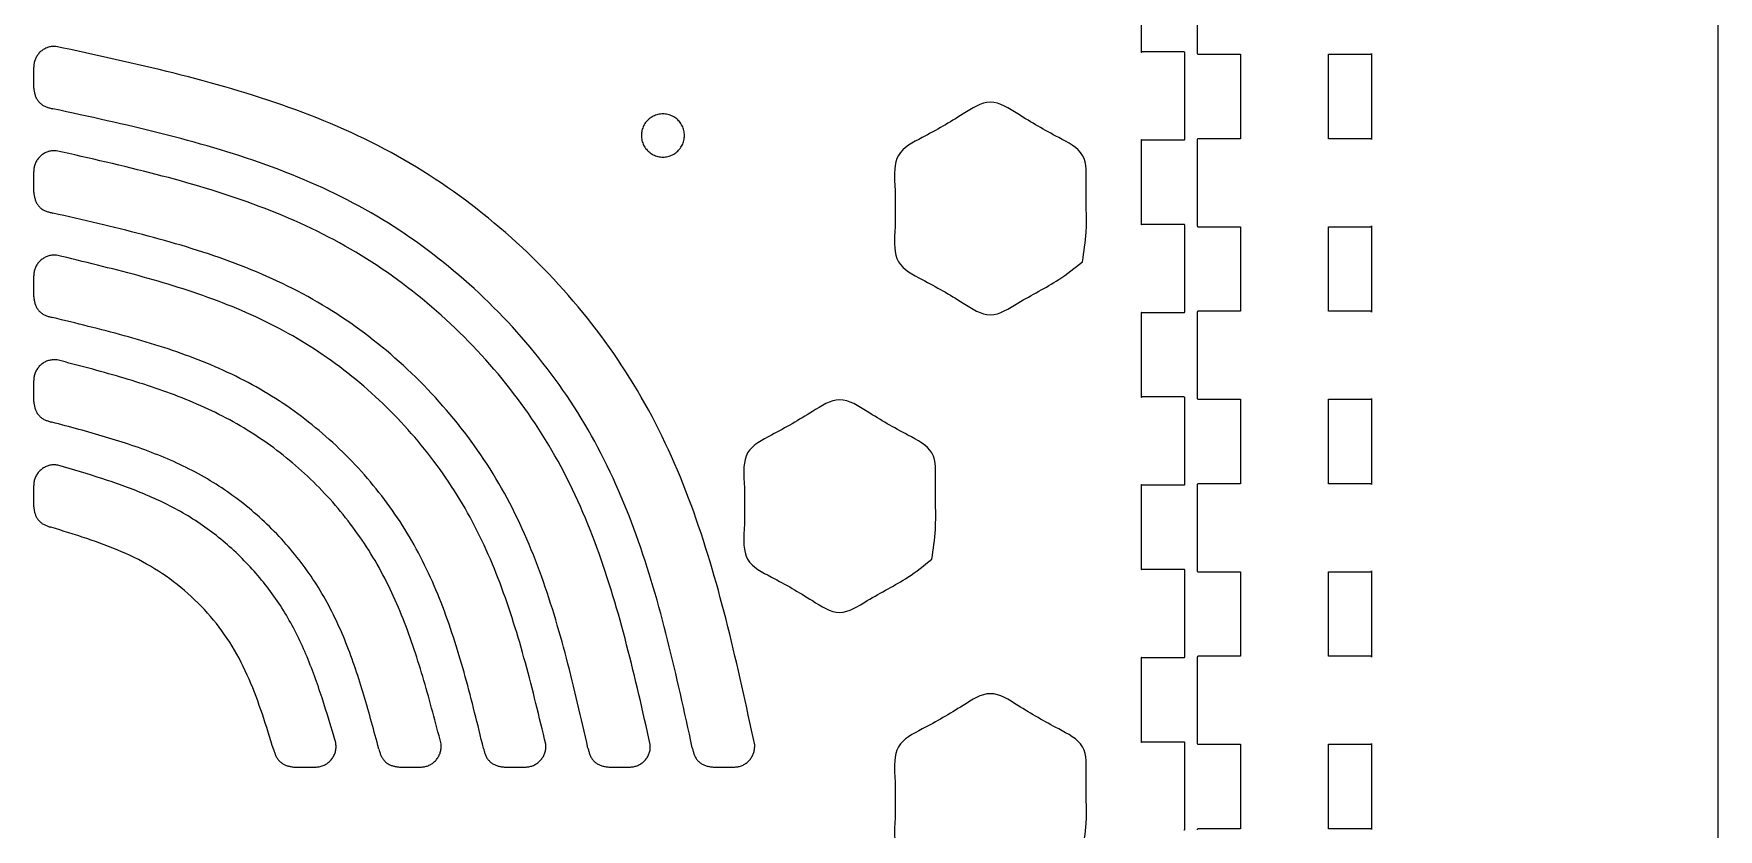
# Model space of a CAD drawing. Extents: x 10 to 568, y 23 to 1008.
# Drawn here: x 156.8 to 352, y 147.8 to 240 of the extents above; entities that cross this region are included whole.
import ezdxf

# ---------------------------------------------------------------- set-up
doc = ezdxf.new("R2010")
doc.units = 0
doc.layers.add('GEOMETRY', color=7, linetype='CONTINUOUS', lineweight=13)

msp = doc.modelspace()

# ---------------------------------------------------------------- linework, layer by layer
at = {"layer": 'GEOMETRY', "color": 7}
for points in [[(311.83937, 37.72765), (311.83937, 22.72339), (352.024, 22.72339), (352.024, 482.90769), (311.83937, 482.90769)], [(290.1, 237.9), (285.2, 237.9), (285.2, 247.7), (290.1, 247.7)], [(291.64157, 247.73737), (291.64157, 237.73747)], [(290.2, 227.8), (290.2, 237.8)], [(291.74182, 237.63777), (296.64177, 237.63777), (296.64177, 227.83787), (291.74182, 227.83787)], [(311.74167, 227.83744), (306.84172, 227.83744), (306.84172, 237.63734), (311.74167, 237.63734)], [(311.83937, 237.72678), (311.83937, 227.74754)], [(290.1, 217.9), (285.2, 217.9), (285.2, 227.7), (290.1, 227.7)], [(291.64157, 227.73761), (291.64157, 217.73769)], [(290.2, 207.8), (290.2, 217.8)], [(291.74182, 217.63744), (296.64177, 217.63744), (296.64177, 207.83753), (291.74182, 207.83753)], [(311.74167, 207.83714), (306.84172, 207.83714), (306.84172, 217.63705), (311.74167, 217.63705)], [(311.83937, 217.72698), (311.83937, 207.74774)], [(290.1, 197.9), (285.2, 197.9), (285.2, 207.7), (290.1, 207.7)], [(291.64157, 207.73783), (291.64157, 197.7374)], [(290.2, 187.8), (290.2, 197.8)], [(291.74182, 197.6377), (296.64177, 197.6377), (296.64177, 187.83778), (291.74182, 187.83778)], [(311.74167, 187.83731), (306.84172, 187.83731), (306.84172, 197.63723), (311.74167, 197.63723)], [(311.83937, 197.72665), (311.83937, 187.74741)], [(290.1, 177.9), (285.2, 177.9), (285.2, 187.7), (290.1, 187.7)], [(291.64157, 187.73753), (291.64157, 177.73762)], [(290.2, 167.8), (290.2, 177.8)], [(311.83937, 177.72682), (311.83937, 167.74758)], [(291.74182, 177.63792), (296.64177, 177.63792), (296.64177, 167.83749), (291.74182, 167.83749)], [(311.74167, 167.83698), (306.84172, 167.83698), (306.84172, 177.63741), (311.74167, 177.63741)], [(290.1, 157.9), (285.2, 157.9), (285.2, 167.7), (290.1, 167.7)], [(291.64157, 167.73779), (291.64157, 157.73787)], [(290.2, 147.8), (290.2, 157.8)], [(291.74182, 157.63762), (296.64177, 157.63762), (296.64177, 147.83771), (291.74182, 147.83771)], [(311.74167, 147.83718), (306.84172, 147.83718), (306.84172, 157.63709), (311.74167, 157.63709)], [(311.83937, 157.72702), (311.83937, 147.74778)]]:
    msp.add_lwpolyline(points, dxfattribs=at)
for points in [[(311.83937, 237.72674)], [(311.83937, 217.72695)], [(311.83937, 197.72663)], [(311.83937, 177.72681)], [(311.83937, 157.72699)]]:
    msp.add_lwpolyline(points, close=True, dxfattribs=at)
at = {"layer": 'GEOMETRY', "color": 5}
for points in [[(156.80649, 233.718964), (156.80649, 236.136274)], [(156.80649, 221.624246), (156.80649, 224.043596)], [(156.80649, 209.513195), (156.80649, 211.937648)], [(156.80649, 197.374579), (156.80649, 199.806182)], [(156.80649, 185.177779), (156.80649, 187.624694)], [(186.994338, 154.989982), (189.441231, 154.989982)], [(199.191312, 154.989982), (201.622278, 154.989982)], [(211.329893, 154.989982), (213.753715, 154.989982)], [(223.440376, 154.989982), (225.860361, 154.989982)], [(235.535168, 154.989982), (237.952825, 154.989982)]]:
    msp.add_lwpolyline(points, dxfattribs=at)
at = {"layer": 'GEOMETRY', "color": 3}
for points in [[(278.35006, 213.58554)], [(260.88758, 179.09103)]]:
    msp.add_lwpolyline(points, close=True, dxfattribs=at)
at = {"layer": 'GEOMETRY', "color": 5}
for points, knots in [([(159.388956, 238.541334), (159.315252, 238.540714), (159.168162, 238.539477), (158.948135, 238.529189), (158.730399, 238.501952), (158.517639, 238.449709), (158.311523, 238.37577), (158.11226, 238.282551), (157.921219, 238.172409), (157.740404, 238.045702), (157.572099, 237.903206), (157.418008, 237.745448), (157.278774, 237.574086), (157.155344, 237.391347), (157.048183, 237.19922), (156.959788, 236.998875), (156.892559, 236.790365), (156.849925, 236.575115), (156.824043, 236.356377), (156.81235, 236.209748), (156.80649, 236.136274)], [0, 0, 0, 0, 0.221114, 0.44127, 0.660499, 0.878259, 1.097071, 1.316408, 1.537373, 1.757811, 1.977892, 2.197985, 2.418425, 2.639394, 2.858729, 3.077544, 3.29531, 3.514529, 3.734683, 3.955799, 3.955799, 3.955799, 3.955799]), ([(240.358152, 157.572667), (239.370653, 162.143738), (237.405276, 171.241351), (233.595771, 184.636548), (228.057991, 197.323278), (220.171585, 208.651251), (210.467682, 218.355092), (199.139656, 226.241423), (186.452892, 231.779129), (173.057665, 235.588549), (163.960035, 237.553866), (159.388956, 238.541334)], [0, 0, 0, 0, 14.028588, 27.920521, 41.721549, 55.344459, 69.072387, 82.695294, 96.496329, 110.388263, 124.416858, 124.416858, 124.416858, 124.416858]), ([(156.80649, 233.718964), (156.826526, 233.585022), (156.866382, 233.318588), (156.952711, 232.924984), (157.092841, 232.549992), (157.306262, 232.212819), (157.57621, 231.92237), (157.896884, 231.684878), (158.260641, 231.517732), (158.646889, 231.402881), (158.909702, 231.34367), (159.041823, 231.313904)], [0, 0, 0, 0, 0.406268, 0.808135, 1.207038, 1.600411, 1.997138, 2.390505, 2.789412, 3.191285, 3.597552, 3.597552, 3.597552, 3.597552]), ([(233.130211, 157.225587), (232.220197, 161.404282), (230.408975, 169.721234), (226.906939, 181.966486), (221.830112, 193.564037), (214.612793, 203.921249), (205.7375, 212.796532), (195.380284, 220.013851), (183.782722, 225.090654), (171.53747, 228.592674), (163.220519, 230.403891), (159.041823, 231.313904)], [0, 0, 0, 0, 12.829027, 25.533901, 38.156251, 50.61641, 63.172028, 75.632199, 88.254545, 100.959411, 113.788439, 113.788439, 113.788439, 113.788439]), ([(232.224595, 228.217154), (232.214653, 228.119857), (232.194838, 227.925946), (232.151196, 227.637656), (232.079526, 227.356807), (231.967241, 227.090396), (231.821283, 226.841139), (231.645821, 226.60909), (231.445168, 226.396937), (231.22133, 226.208306), (230.977409, 226.046998), (230.715896, 225.915842), (230.44066, 225.815983), (230.156946, 225.749036), (229.86882, 225.71582), (229.580283, 225.715819), (229.292266, 225.749022), (229.008701, 225.816), (228.733501, 225.915909), (228.471725, 226.047109), (228.227207, 226.208202), (228.003076, 226.396582), (227.803289, 226.608694), (227.63051, 226.841545), (227.486247, 227.091427), (227.37099, 227.357487), (227.287184, 227.636563), (227.236114, 227.924856), (227.218851, 228.217154), (227.236114, 228.509452), (227.287184, 228.797743), (227.37099, 229.076819), (227.486246, 229.342881), (227.63051, 229.592763), (227.803288, 229.825615), (228.003076, 230.037725), (228.227207, 230.226104), (228.471725, 230.387197), (228.733501, 230.518397), (229.008701, 230.618308), (229.292266, 230.685283), (229.580283, 230.71849), (229.868821, 230.718488), (230.156945, 230.685269), (230.44066, 230.618325), (230.715896, 230.518465), (230.977409, 230.387309), (231.22133, 230.226), (231.445168, 230.03737), (231.645822, 229.825219), (231.821283, 229.593169), (231.967241, 229.343911), (232.079526, 229.0775), (232.151196, 228.79665), (232.194838, 228.508361), (232.214653, 228.314451), (232.224595, 228.217154)], [0, 0, 0, 0, 0.293399, 0.584734, 0.874074, 1.160431, 1.448986, 1.73849, 2.031345, 2.323224, 2.614739, 2.906607, 3.198845, 3.491149, 3.779117, 4.067012, 4.354876, 4.646955, 4.939104, 5.23124, 5.523382, 5.815527, 6.107627, 6.395532, 6.683447, 6.971348, 7.263454, 7.555599, 7.84773, 8.139859, 8.432004, 8.72411, 9.012012, 9.299927, 9.587833, 9.879932, 10.172076, 10.464219, 10.756355, 11.048503, 11.340583, 11.628446, 11.916341, 12.20431, 12.496613, 12.788852, 13.080721, 13.372235, 13.664113, 13.956967, 14.246472, 14.535027, 14.821385, 15.110725, 15.40206, 15.695457, 15.695457, 15.695457, 15.695457]), ([(159.41724, 226.447637), (159.342979, 226.447815), (159.194783, 226.448169), (158.973026, 226.440191), (158.75339, 226.415144), (158.538576, 226.364505), (158.330294, 226.291835), (158.128806, 226.199514), (157.935518, 226.089971), (157.752488, 225.963528), (157.582054, 225.820989), (157.425976, 225.662862), (157.284899, 225.490864), (157.159812, 225.307253), (157.051235, 225.114038), (156.961659, 224.912447), (156.89352, 224.702525), (156.850382, 224.485713), (156.824205, 224.265352), (156.812404, 224.117623), (156.80649, 224.043596)], [0, 0, 0, 0, 0.222776, 0.444575, 0.665402, 0.884769, 1.105199, 1.326151, 1.548787, 1.770883, 1.992616, 2.214348, 2.436439, 2.659072, 2.880029, 3.100461, 3.319822, 3.540663, 3.762464, 3.985247, 3.985247, 3.985247, 3.985247]), ([(228.263492, 157.60125), (227.390014, 161.4672), (225.651255, 169.162818), (222.326654, 180.491115), (217.567283, 191.220144), (210.855565, 200.809321), (202.625288, 209.039612), (193.036128, 215.751355), (182.307105, 220.51075), (170.978809, 223.835375), (163.283191, 225.57415), (159.41724, 226.447637)], [0, 0, 0, 0, 11.889396, 23.667208, 35.371107, 46.927793, 58.570441, 70.127127, 81.831029, 93.608847, 105.498252, 105.498252, 105.498252, 105.498252]), ([(156.80649, 221.624246), (156.826175, 221.491412), (156.865336, 221.227157), (156.950196, 220.836666), (157.087965, 220.464307), (157.297963, 220.128827), (157.563909, 219.839032), (157.880165, 219.601063), (158.239346, 219.431885), (158.621131, 219.313879), (158.881057, 219.25222), (159.011713, 219.221226)], [0, 0, 0, 0, 0.402823, 0.801364, 1.197025, 1.58727, 1.98079, 2.371035, 2.7667, 3.165242, 3.568059, 3.568059, 3.568059, 3.568059]), ([(221.037827, 157.194961), (220.243557, 160.673427), (218.662404, 167.598005), (215.648658, 177.790753), (211.349758, 187.444318), (205.301542, 196.074315), (197.891026, 203.484842), (189.261044, 209.533078), (179.60749, 213.831999), (169.414753, 216.84578), (162.490177, 218.426948), (159.011713, 219.221226)], [0, 0, 0, 0, 10.703268, 21.306985, 31.844834, 42.250975, 52.73385, 63.139991, 73.677839, 84.281555, 94.984824, 94.984824, 94.984824, 94.984824]), ([(159.456742, 214.336586), (159.381771, 214.337961), (159.232168, 214.340705), (159.008172, 214.336116), (158.78611, 214.313932), (158.568585, 214.265755), (158.357432, 214.19501), (158.15295, 214.104172), (157.956631, 213.995672), (157.770584, 213.869841), (157.597218, 213.727485), (157.43835, 213.569115), (157.294666, 213.396489), (157.167217, 213.211909), (157.056528, 213.017455), (156.965158, 212.814375), (156.895612, 212.602711), (156.851498, 212.383948), (156.824697, 212.161516), (156.812568, 212.012383), (156.80649, 211.937648)], [0, 0, 0, 0, 0.224943, 0.448871, 0.67181, 0.893229, 1.115748, 1.338802, 1.563582, 1.787815, 2.011678, 2.235537, 2.459763, 2.684539, 2.907597, 3.130116, 3.351532, 3.574473, 3.798398, 4.023335, 4.023335, 4.023335, 4.023335]), ([(216.153248, 157.640041), (215.395292, 160.799816), (213.886128, 167.091241), (211.050614, 176.349732), (207.072928, 185.11871), (201.538136, 192.966915), (194.783593, 199.721459), (186.93539, 205.256261), (178.166411, 209.23395), (168.90793, 212.069466), (162.616513, 213.57863), (159.456742, 214.336586)], [0, 0, 0, 0, 9.747603, 19.40844, 29.012144, 38.499464, 48.053857, 57.541195, 67.144895, 76.805722, 86.553312, 86.553312, 86.553312, 86.553312]), ([(156.80649, 209.513195), (156.825754, 209.382), (156.864083, 209.120968), (156.94707, 208.735102), (157.081683, 208.36673), (157.286896, 208.033911), (157.547183, 207.745316), (157.857124, 207.506952), (158.209687, 207.335151), (158.584967, 207.212911), (158.840674, 207.147936), (158.969194, 207.115278)], [0, 0, 0, 0, 0.397775, 0.791436, 1.182343, 1.567989, 1.956788, 2.342444, 2.733337, 3.126995, 3.524779, 3.524779, 3.524779, 3.524779]), ([(208.931366, 157.153109), (208.254992, 159.932298), (206.908185, 165.466266), (204.388124, 173.609509), (200.870135, 181.322337), (195.991003, 188.227704), (190.043793, 194.174917), (183.138423, 199.05405), (175.425593, 202.572044), (167.282349, 205.092107), (161.748381, 206.438908), (158.969194, 207.115278)], [0, 0, 0, 0, 8.580378, 17.085394, 25.540858, 33.894838, 42.307114, 50.661096, 59.116567, 67.621586, 76.201956, 76.201956, 76.201956, 76.201956]), ([(159.515744, 202.198992), (159.439701, 202.202166), (159.287967, 202.2085), (159.060587, 202.209042), (158.834809, 202.191394), (158.613146, 202.146923), (158.397602, 202.079074), (158.188541, 201.990423), (157.987583, 201.883438), (157.796942, 201.758436), (157.619139, 201.616236), (157.456065, 201.457361), (157.308464, 201.28363), (157.177456, 201.09744), (157.063658, 200.900931), (156.969698, 200.695425), (156.898154, 200.480963), (156.852772, 200.25909), (156.825202, 200.033387), (156.812737, 199.882034), (156.80649, 199.806182)], [0, 0, 0, 0, 0.228323, 0.455583, 0.681807, 0.906453, 1.132244, 1.358597, 1.586755, 1.814333, 2.041522, 2.268711, 2.496287, 2.724444, 2.950799, 3.17659, 3.401227, 3.627458, 3.854719, 4.083038, 4.083038, 4.083038, 4.083038]), ([(204.015222, 157.699249), (203.375541, 160.151106), (202.101426, 165.034701), (199.762635, 172.218598), (196.57261, 179.023668), (192.218788, 185.127298), (186.943716, 190.402397), (180.840114, 194.756259), (174.035061, 197.946324), (166.851182, 200.285153), (161.967596, 201.559296), (159.515744, 202.198992)], [0, 0, 0, 0, 7.601323, 15.140271, 22.63851, 30.051055, 37.512059, 44.924619, 52.422847, 59.961794, 67.563113, 67.563113, 67.563113, 67.563113]), ([(156.80649, 197.374579), (156.825032, 197.245788), (156.861933, 196.989484), (156.941862, 196.610387), (157.071568, 196.247824), (157.269544, 195.918869), (157.521303, 195.63198), (157.821752, 195.392947), (158.16441, 195.21727), (158.529917, 195.088784), (158.779262, 195.018917), (158.904557, 194.983809)], [0, 0, 0, 0, 0.39033, 0.776786, 1.160663, 1.539519, 1.921345, 2.3002, 2.684076, 3.070535, 3.460868, 3.460868, 3.460868, 3.460868]), ([(196.800352, 157.087776), (196.245668, 159.169463), (195.140752, 163.316124), (193.123913, 169.415411), (190.392112, 175.193404), (186.682069, 180.378839), (182.195551, 184.865378), (177.01014, 188.575456), (171.232164, 191.307296), (165.132896, 193.324179), (160.986242, 194.429115), (158.904557, 194.983809)], [0, 0, 0, 0, 6.462573, 12.873259, 19.250161, 25.555341, 31.900885, 38.20608, 44.582973, 50.993654, 57.456228, 57.456228, 57.456228, 57.456228]), ([(159.613455, 190.003211), (159.53574, 190.009494), (159.38069, 190.02203), (159.147993, 190.031429), (158.916291, 190.02172), (158.687942, 189.983704), (158.465222, 189.921026), (158.248622, 189.836344), (158.039988, 189.732189), (157.8417, 189.608853), (157.656464, 189.467178), (157.486307, 189.307704), (157.332093, 189.132348), (157.195101, 188.94364), (157.076026, 188.74387), (156.97764, 188.534458), (156.902644, 188.315447), (156.855042, 188.088476), (156.826123, 187.857391), (156.813045, 187.702385), (156.80649, 187.624694)], [0, 0, 0, 0, 0.233897, 0.466654, 0.698301, 0.928247, 1.159431, 1.391214, 1.624935, 1.858028, 2.090714, 2.323406, 2.556508, 2.790225, 3.02201, 3.253195, 3.483146, 3.714798, 3.947555, 4.181451, 4.181451, 4.181451, 4.181451]), ([(191.819941, 157.797248), (191.304119, 159.537713), (190.276148, 163.006244), (188.449583, 168.105952), (186.059447, 172.939196), (182.895015, 177.290745), (179.107101, 181.078596), (174.755497, 184.24295), (169.922218, 186.633013), (164.822481, 188.459496), (161.353931, 189.487414), (159.613455, 190.003211)], [0, 0, 0, 0, 5.445584, 10.852372, 16.234209, 21.560701, 26.917575, 32.244074, 37.6259, 43.032691, 48.478282, 48.478282, 48.478282, 48.478282]), ([(156.80649, 185.177779), (156.823873, 185.053146), (156.858479, 184.80503), (156.933435, 184.437704), (157.055006, 184.085342), (157.24092, 183.763448), (157.478305, 183.480052), (157.76261, 183.240572), (158.088202, 183.059114), (158.436689, 182.920903), (158.674891, 182.84333), (158.794543, 182.804364)], [0, 0, 0, 0, 0.377493, 0.751505, 1.123217, 1.490312, 1.86009, 2.22718, 2.598896, 2.972906, 3.350392, 3.350392, 3.350392, 3.350392]), ([(184.62039, 156.978548), (184.194872, 158.366401), (183.346742, 161.132624), (181.851918, 165.199297), (179.916828, 169.054285), (177.375977, 172.529017), (174.34503, 175.55997), (170.870283, 178.100802), (167.015297, 180.035891), (162.948623, 181.53072), (160.182397, 182.378847), (158.794543, 182.804364)], [0, 0, 0, 0, 4.354631, 8.679506, 12.985322, 17.248262, 21.534549, 25.797485, 30.103302, 34.428181, 38.782813, 38.782813, 38.782813, 38.782813]), ([(184.62039, 156.978548), (184.659344, 156.858852), (184.736893, 156.620563), (184.875094, 156.271953), (185.056585, 155.946261), (185.296094, 155.661848), (185.579563, 155.424399), (185.901546, 155.238436), (186.25402, 155.11687), (186.621464, 155.041929), (186.869662, 155.007351), (186.994338, 154.989982)], [0, 0, 0, 0, 0.3776, 0.75172, 1.123539, 1.490726, 1.860603, 2.227789, 2.599609, 2.973731, 3.351345, 3.351345, 3.351345, 3.351345]), ([(189.441231, 154.989982), (189.518931, 154.99653), (189.673954, 155.009594), (189.905065, 155.038504), (190.132066, 155.086102), (190.351115, 155.16108), (190.560567, 155.259468), (190.760373, 155.378549), (190.949101, 155.515565), (191.124487, 155.669783), (191.283976, 155.839967), (191.425672, 156.025227), (191.54901, 156.223554), (191.653187, 156.432213), (191.737854, 156.648852), (191.800535, 156.871603), (191.838518, 157.099988), (191.848269, 157.331724), (191.838781, 157.564452), (191.826267, 157.719524), (191.819994, 157.797248)], [0, 0, 0, 0, 0.233917, 0.466704, 0.698378, 0.92836, 1.159583, 1.391409, 1.625148, 1.858278, 2.090996, 2.323717, 2.556845, 2.790596, 3.022412, 3.253625, 3.483599, 3.715286, 3.948078, 4.182001, 4.182001, 4.182001, 4.182001]), ([(196.800352, 157.087776), (196.835472, 156.962489), (196.905362, 156.713157), (197.033892, 156.347677), (197.20959, 156.005035), (197.448663, 155.704622), (197.735564, 155.452886), (198.064526, 155.254928), (198.427105, 155.125278), (198.806208, 155.04538), (199.062517, 155.008509), (199.191312, 154.989982)], [0, 0, 0, 0, 0.390321, 0.776772, 1.160637, 1.539496, 1.921316, 2.300164, 2.684038, 3.070493, 3.460828, 3.460828, 3.460828, 3.460828]), ([(201.622278, 154.989982), (201.698134, 154.996221), (201.849493, 155.008671), (202.075203, 155.036232), (202.297083, 155.081619), (202.511561, 155.153149), (202.717085, 155.247108), (202.913608, 155.360903), (203.09981, 155.491905), (203.273545, 155.639509), (203.432424, 155.802591), (203.574631, 155.980399), (203.699639, 156.171043), (203.80663, 156.372005), (203.895296, 156.581068), (203.963142, 156.796621), (204.007628, 157.01829), (204.025277, 157.244076), (204.024752, 157.471466), (204.018421, 157.623204), (204.015249, 157.699249)], [0, 0, 0, 0, 0.228331, 0.455594, 0.681826, 0.906484, 1.132286, 1.358658, 1.586816, 1.814395, 2.041594, 2.268794, 2.496376, 2.724537, 2.950904, 3.176702, 3.401349, 3.627589, 3.854859, 4.083185, 4.083185, 4.083185, 4.083185]), ([(208.931366, 157.153109), (208.964015, 157.024551), (209.028974, 156.768765), (209.151193, 156.39336), (209.323005, 156.040674), (209.561446, 155.730648), (209.850135, 155.470299), (210.183062, 155.265047), (210.551556, 155.130444), (210.937544, 155.047509), (211.198658, 155.009224), (211.329893, 154.989982)], [0, 0, 0, 0, 0.39789, 0.791659, 1.182672, 1.568432, 1.957344, 2.343106, 2.734112, 3.127885, 3.525772, 3.525772, 3.525772, 3.525772]), ([(213.753715, 154.989982), (213.828457, 154.996043), (213.977605, 155.008138), (214.200062, 155.034898), (214.418855, 155.078972), (214.630558, 155.148475), (214.833682, 155.239806), (215.028178, 155.350471), (215.212793, 155.477909), (215.385458, 155.621575), (215.543854, 155.780442), (215.686259, 155.95379), (215.812135, 156.13983), (215.920651, 156.336164), (216.011533, 156.54065), (216.082308, 156.751814), (216.130524, 156.969353), (216.152725, 157.191434), (216.157341, 157.415449), (216.154614, 157.565064), (216.153248, 157.640041)], [0, 0, 0, 0, 0.224955, 0.4489, 0.671864, 0.893303, 1.115845, 1.338927, 1.563728, 1.787974, 2.011845, 2.23573, 2.45998, 2.684777, 2.907859, 3.130397, 3.351833, 3.574796, 3.798744, 4.023703, 4.023703, 4.023703, 4.023703]), ([(221.037827, 157.194961), (221.068822, 157.064331), (221.130484, 156.804457), (221.248497, 156.422757), (221.41764, 156.063644), (221.655569, 155.747451), (221.945305, 155.481548), (222.280709, 155.271565), (222.65298, 155.133777), (223.043381, 155.048877), (223.307574, 155.009683), (223.440376, 154.989982)], [0, 0, 0, 0, 0.402742, 0.801206, 1.196793, 1.586968, 1.980415, 2.370589, 2.766181, 3.16464, 3.567375, 3.567375, 3.567375, 3.567375]), ([(225.860361, 154.989982), (225.934375, 154.995921), (226.082081, 155.007773), (226.302411, 155.034015), (226.519183, 155.077243), (226.729068, 155.145427), (226.930615, 155.23506), (227.123782, 155.34369), (227.307346, 155.46882), (227.47929, 155.609937), (227.637359, 155.766048), (227.779836, 155.936508), (227.906211, 156.119556), (228.015694, 156.312855), (228.107952, 156.514351), (228.180578, 156.72263), (228.231122, 156.937446), (228.256249, 157.157055), (228.264131, 157.378808), (228.263705, 157.526994), (228.263492, 157.60125)], [0, 0, 0, 0, 0.22275, 0.444528, 0.665354, 0.88469, 1.105103, 1.32605, 1.548665, 1.770739, 1.992455, 2.214169, 2.436239, 2.658851, 2.879791, 3.100203, 3.319542, 3.540367, 3.762148, 3.984912, 3.984912, 3.984912, 3.984912]), ([(233.130211, 157.225587), (233.159965, 157.093457), (233.21915, 156.830627), (233.333976, 156.444354), (233.501107, 156.080573), (233.738569, 155.759856), (234.029007, 155.489871), (234.366172, 155.276408), (234.741169, 155.136252), (235.134781, 155.049896), (235.401222, 155.010026), (235.535168, 154.989982)], [0, 0, 0, 0, 0.406285, 0.808172, 1.207095, 1.600481, 1.997227, 2.39061, 2.789531, 3.191408, 3.597691, 3.597691, 3.597691, 3.597691]), ([(237.952825, 154.989982), (238.026309, 154.995834), (238.172957, 155.007513), (238.391724, 155.033383), (238.607008, 155.076), (238.815552, 155.14322), (239.015929, 155.231607), (239.208085, 155.338773), (239.39086, 155.4622), (239.562249, 155.601452), (239.720036, 155.755556), (239.862536, 155.923893), (239.989255, 156.104736), (240.099403, 156.295805), (240.192638, 156.495092), (240.266582, 156.701236), (240.318813, 156.914027), (240.346031, 157.131791), (240.3563, 157.351844), (240.357534, 157.498953), (240.358152, 157.572667)], [0, 0, 0, 0, 0.221143, 0.441325, 0.660571, 0.878372, 1.097216, 1.316563, 1.537574, 1.758045, 1.97816, 2.198274, 2.418739, 2.639736, 2.859094, 3.077938, 3.295729, 3.514976, 3.735158, 3.956303, 3.956303, 3.956303, 3.956303])]:
    msp.add_open_spline(points, degree=3, knots=knots, dxfattribs=at)
at = {"layer": 'GEOMETRY', "color": 7}
for points, knots in [([(285.2, 237.9), (285.176478, 237.895598), (285.13808, 237.888411), (285.188411, 237.83808), (285.195598, 237.876478), (285.2, 237.9)], [0, 0, 0, 0, 0.04969, 0.081117, 0.130808, 0.130808, 0.130808, 0.130808]), ([(290.2, 237.8), (290.197221, 237.817486), (290.191736, 237.85199), (290.15199, 237.891736), (290.117486, 237.897221), (290.1, 237.9)], [0, 0, 0, 0, 0.052201, 0.103008, 0.155209, 0.155209, 0.155209, 0.155209]), ([(291.64157, 237.73747), (291.644362, 237.72), (291.649873, 237.685515), (291.689801, 237.645959), (291.724315, 237.640526), (291.74182, 237.63777)], [0, 0, 0, 0, 0.05214, 0.102923, 0.155188, 0.155188, 0.155188, 0.155188]), ([(311.74167, 237.63734), (311.757909, 237.639762), (311.78989, 237.644531), (311.827478, 237.679758), (311.83537, 237.710936), (311.83937, 237.72674)], [0, 0, 0, 0, 0.048435, 0.095385, 0.143648, 0.143648, 0.143648, 0.143648]), ([(285.2, 227.7), (285.195598, 227.723522), (285.188411, 227.76192), (285.13808, 227.711589), (285.176478, 227.704402), (285.2, 227.7)], [0, 0, 0, 0, 0.04969, 0.081117, 0.130808, 0.130808, 0.130808, 0.130808]), ([(290.1, 227.7), (290.117486, 227.702779), (290.15199, 227.708264), (290.191736, 227.74801), (290.197221, 227.782514), (290.2, 227.8)], [0, 0, 0, 0, 0.052201, 0.103008, 0.155209, 0.155209, 0.155209, 0.155209]), ([(291.74182, 227.83787), (291.724312, 227.835062), (291.689731, 227.829517), (291.649918, 227.789685), (291.644375, 227.755111), (291.64157, 227.73761)], [0, 0, 0, 0, 0.052284, 0.103271, 0.155537, 0.155537, 0.155537, 0.155537]), ([(311.83937, 227.74754), (311.835456, 227.763387), (311.827719, 227.794716), (311.790039, 227.830117), (311.757947, 227.834976), (311.74167, 227.83744)], [0, 0, 0, 0, 0.04831, 0.095506, 0.14408, 0.14408, 0.14408, 0.14408]), ([(285.2, 217.9), (285.176478, 217.895598), (285.13808, 217.888411), (285.188411, 217.83808), (285.195598, 217.876478), (285.2, 217.9)], [0, 0, 0, 0, 0.04969, 0.081117, 0.130808, 0.130808, 0.130808, 0.130808]), ([(290.2, 217.8), (290.197221, 217.817486), (290.191736, 217.85199), (290.15199, 217.891736), (290.117486, 217.897221), (290.1, 217.9)], [0, 0, 0, 0, 0.052201, 0.103008, 0.155209, 0.155209, 0.155209, 0.155209]), ([(291.64157, 217.73769), (291.64437, 217.720183), (291.649898, 217.685607), (291.689719, 217.645772), (291.724304, 217.640241), (291.74182, 217.63744)], [0, 0, 0, 0, 0.052278, 0.103247, 0.155549, 0.155549, 0.155549, 0.155549]), ([(311.74167, 217.63705), (311.75792, 217.63952), (311.789969, 217.644392), (311.827437, 217.679887), (311.835359, 217.71113), (311.83937, 217.72695)], [0, 0, 0, 0, 0.048473, 0.095603, 0.143945, 0.143945, 0.143945, 0.143945]), ([(285.2, 207.7), (285.195598, 207.723522), (285.188411, 207.76192), (285.13808, 207.711589), (285.176478, 207.704402), (285.2, 207.7)], [0, 0, 0, 0, 0.04969, 0.081117, 0.130808, 0.130808, 0.130808, 0.130808]), ([(290.1, 207.7), (290.117486, 207.702779), (290.15199, 207.708264), (290.191736, 207.74801), (290.197221, 207.782514), (290.2, 207.8)], [0, 0, 0, 0, 0.052201, 0.103008, 0.155209, 0.155209, 0.155209, 0.155209]), ([(291.74182, 207.83753), (291.724323, 207.834772), (291.689816, 207.829333), (291.649885, 207.789788), (291.644366, 207.7553), (291.64157, 207.73783)], [0, 0, 0, 0, 0.052243, 0.103034, 0.155177, 0.155177, 0.155177, 0.155177]), ([(311.83937, 207.74774), (311.835458, 207.763537), (311.827725, 207.79477), (311.789972, 207.829921), (311.757938, 207.834708), (311.74167, 207.83714)], [0, 0, 0, 0, 0.048146, 0.095193, 0.143741, 0.143741, 0.143741, 0.143741]), ([(285.2, 197.9), (285.176478, 197.895598), (285.13808, 197.888411), (285.188411, 197.83808), (285.195598, 197.876478), (285.2, 197.9)], [0, 0, 0, 0, 0.04969, 0.081117, 0.130808, 0.130808, 0.130808, 0.130808]), ([(290.2, 197.8), (290.197221, 197.817486), (290.191736, 197.85199), (290.15199, 197.891736), (290.117486, 197.897221), (290.1, 197.9)], [0, 0, 0, 0, 0.052201, 0.103008, 0.155209, 0.155209, 0.155209, 0.155209]), ([(291.64157, 197.7374), (291.644362, 197.71993), (291.649873, 197.685445), (291.689801, 197.645889), (291.724315, 197.640456), (291.74182, 197.6377)], [0, 0, 0, 0, 0.05214, 0.102923, 0.155188, 0.155188, 0.155188, 0.155188]), ([(311.74167, 197.63723), (311.75791, 197.63966), (311.789896, 197.644445), (311.82746, 197.679681), (311.835365, 197.710843), (311.83937, 197.72663)], [0, 0, 0, 0, 0.04844, 0.095406, 0.143627, 0.143627, 0.143627, 0.143627]), ([(285.2, 187.7), (285.195598, 187.723522), (285.188411, 187.76192), (285.13808, 187.711589), (285.176478, 187.704402), (285.2, 187.7)], [0, 0, 0, 0, 0.04969, 0.081117, 0.130808, 0.130808, 0.130808, 0.130808]), ([(290.1, 187.7), (290.117486, 187.702779), (290.15199, 187.708264), (290.191736, 187.74801), (290.197221, 187.782514), (290.2, 187.8)], [0, 0, 0, 0, 0.052201, 0.103008, 0.155209, 0.155209, 0.155209, 0.155209]), ([(291.74182, 187.83778), (291.724312, 187.834973), (291.689732, 187.829427), (291.649919, 187.7896), (291.644376, 187.755029), (291.64157, 187.73753)], [0, 0, 0, 0, 0.052284, 0.103269, 0.155528, 0.155528, 0.155528, 0.155528]), ([(311.83937, 187.74741), (311.835452, 187.76324), (311.827702, 187.794553), (311.790045, 187.829963), (311.757948, 187.834838), (311.74167, 187.83731)], [0, 0, 0, 0, 0.048268, 0.095479, 0.144059, 0.144059, 0.144059, 0.144059]), ([(285.2, 177.9), (285.176478, 177.895598), (285.13808, 177.888411), (285.188411, 177.83808), (285.195598, 177.876478), (285.2, 177.9)], [0, 0, 0, 0, 0.04969, 0.081117, 0.130808, 0.130808, 0.130808, 0.130808]), ([(290.2, 177.8), (290.197221, 177.817486), (290.191736, 177.85199), (290.15199, 177.891736), (290.117486, 177.897221), (290.1, 177.9)], [0, 0, 0, 0, 0.052201, 0.103008, 0.155209, 0.155209, 0.155209, 0.155209]), ([(291.64157, 177.73762), (291.644362, 177.72015), (291.649873, 177.685665), (291.689801, 177.646109), (291.724315, 177.640676), (291.74182, 177.63792)], [0, 0, 0, 0, 0.05214, 0.102923, 0.155188, 0.155188, 0.155188, 0.155188]), ([(311.74167, 177.63741), (311.75791, 177.63984), (311.789896, 177.644625), (311.82746, 177.679861), (311.835365, 177.711023), (311.83937, 177.72681)], [0, 0, 0, 0, 0.04844, 0.095406, 0.143627, 0.143627, 0.143627, 0.143627]), ([(285.2, 167.7), (285.195598, 167.723522), (285.188411, 167.76192), (285.13808, 167.711589), (285.176478, 167.704402), (285.2, 167.7)], [0, 0, 0, 0, 0.04969, 0.081117, 0.130808, 0.130808, 0.130808, 0.130808]), ([(290.1, 167.7), (290.117486, 167.702779), (290.15199, 167.708264), (290.191736, 167.74801), (290.197221, 167.782514), (290.2, 167.8)], [0, 0, 0, 0, 0.052201, 0.103008, 0.155209, 0.155209, 0.155209, 0.155209]), ([(291.74182, 167.83749), (291.724323, 167.834732), (291.689816, 167.829293), (291.649885, 167.789748), (291.644366, 167.75526), (291.64157, 167.73779)], [0, 0, 0, 0, 0.052243, 0.103034, 0.155177, 0.155177, 0.155177, 0.155177]), ([(311.83937, 167.74758), (311.835463, 167.763394), (311.827743, 167.794643), (311.789966, 167.829784), (311.757937, 167.834556), (311.74167, 167.83698)], [0, 0, 0, 0, 0.048188, 0.09522, 0.143762, 0.143762, 0.143762, 0.143762]), ([(285.2, 157.9), (285.176478, 157.895598), (285.13808, 157.888411), (285.188411, 157.83808), (285.195598, 157.876478), (285.2, 157.9)], [0, 0, 0, 0, 0.04969, 0.081117, 0.130808, 0.130808, 0.130808, 0.130808]), ([(290.2, 157.8), (290.197221, 157.817486), (290.191736, 157.85199), (290.15199, 157.891736), (290.117486, 157.897221), (290.1, 157.9)], [0, 0, 0, 0, 0.052201, 0.103008, 0.155209, 0.155209, 0.155209, 0.155209]), ([(291.64157, 157.73787), (291.64437, 157.720363), (291.649898, 157.685787), (291.689719, 157.645952), (291.724304, 157.640421), (291.74182, 157.63762)], [0, 0, 0, 0, 0.052278, 0.103247, 0.155549, 0.155549, 0.155549, 0.155549]), ([(311.74167, 157.63709), (311.75792, 157.63956), (311.789969, 157.644432), (311.827437, 157.679927), (311.835359, 157.71117), (311.83937, 157.72699)], [0, 0, 0, 0, 0.048473, 0.095603, 0.143945, 0.143945, 0.143945, 0.143945]), ([(290.1, 147.7), (290.117486, 147.702779), (290.15199, 147.708264), (290.191736, 147.74801), (290.197221, 147.782514), (290.2, 147.8)], [0, 0, 0, 0, 0.052201, 0.103008, 0.155209, 0.155209, 0.155209, 0.155209]), ([(291.74182, 147.83771), (291.724323, 147.834952), (291.689816, 147.829513), (291.649885, 147.789968), (291.644366, 147.75548), (291.64157, 147.73801)], [0, 0, 0, 0, 0.052243, 0.103034, 0.155177, 0.155177, 0.155177, 0.155177]), ([(311.83937, 147.74778), (311.835463, 147.763594), (311.827743, 147.794843), (311.789966, 147.829984), (311.757937, 147.834756), (311.74167, 147.83718)], [0, 0, 0, 0, 0.048188, 0.09522, 0.143762, 0.143762, 0.143762, 0.143762])]:
    msp.add_open_spline(points, degree=3, knots=knots, dxfattribs=at)
at = {"layer": 'GEOMETRY', "color": 3}
for points, knots in [([(278.35006, 213.58554), (277.440145, 212.862688), (275.093168, 210.998209), (271.493252, 209.304175), (267.689118, 206.70031), (263.803475, 209.276176), (260.542546, 211.158873), (256.384274, 213.227166), (256.672517, 217.860929), (256.672403, 221.633438), (256.384491, 226.26736), (260.541543, 228.33498), (263.808691, 230.221136), (267.677523, 232.787647), (271.547854, 230.220624), (274.808785, 228.337926), (278.982375, 226.260791), (278.629419, 221.664383), (278.962299, 217.699752), (278.521108, 214.734974), (278.35006, 213.58554)], [0, 0, 0, 0, 3.456601, 8.915734, 12.372334, 15.828928, 21.28806, 24.74466, 28.201255, 33.660385, 37.11698, 40.573581, 46.032712, 49.489306, 52.945906, 58.40504, 61.86164, 65.318234, 70.777365, 74.233959, 74.233959, 74.233959, 74.233959]), ([(260.88758, 179.09103), (259.977665, 178.36818), (257.630687, 176.503705), (254.030775, 174.809669), (250.226645, 172.205799), (246.340998, 174.781668), (243.08007, 176.664369), (238.921791, 178.732656), (239.210047, 183.366421), (239.209934, 187.138931), (238.922006, 191.772859), (243.079067, 193.840475), (246.346214, 195.726634), (250.21505, 198.293148), (254.085377, 195.72612), (257.346304, 193.84342), (261.519896, 191.766289), (261.166947, 187.169877), (261.499828, 183.205243), (261.058631, 180.240464), (260.88758, 179.09103)], [0, 0, 0, 0, 3.456598, 8.91573, 12.372325, 15.828926, 21.288061, 24.744659, 28.201253, 33.660386, 37.116987, 40.573585, 46.03272, 49.489321, 52.945916, 58.405048, 61.861646, 65.318248, 70.777381, 74.233976, 74.233976, 74.233976, 74.233976]), ([(278.35006, 145.01473), (277.440145, 144.29188), (275.093166, 142.427407), (271.493252, 140.733374), (267.689118, 138.12951), (263.803475, 140.705376), (260.542546, 142.588073), (256.384274, 144.656366), (256.672517, 149.290129), (256.672404, 153.062638), (256.38449, 157.69656), (260.541545, 159.764175), (263.808691, 161.650333), (267.677523, 164.216848), (271.547854, 161.649821), (274.808782, 159.76712), (278.982376, 157.689991), (278.629418, 153.093581), (278.962298, 149.128948), (278.521108, 146.164166), (278.35006, 145.01473)], [0, 0, 0, 0, 3.456596, 8.915729, 12.372329, 15.828922, 21.288054, 24.744654, 28.201249, 33.66038, 37.116975, 40.573572, 46.032705, 49.489299, 52.9459, 58.405035, 61.861633, 65.318228, 70.777361, 74.233962, 74.233962, 74.233962, 74.233962])]:
    msp.add_open_spline(points, degree=3, knots=knots, dxfattribs=at)

doc.saveas('drawing.dxf')
